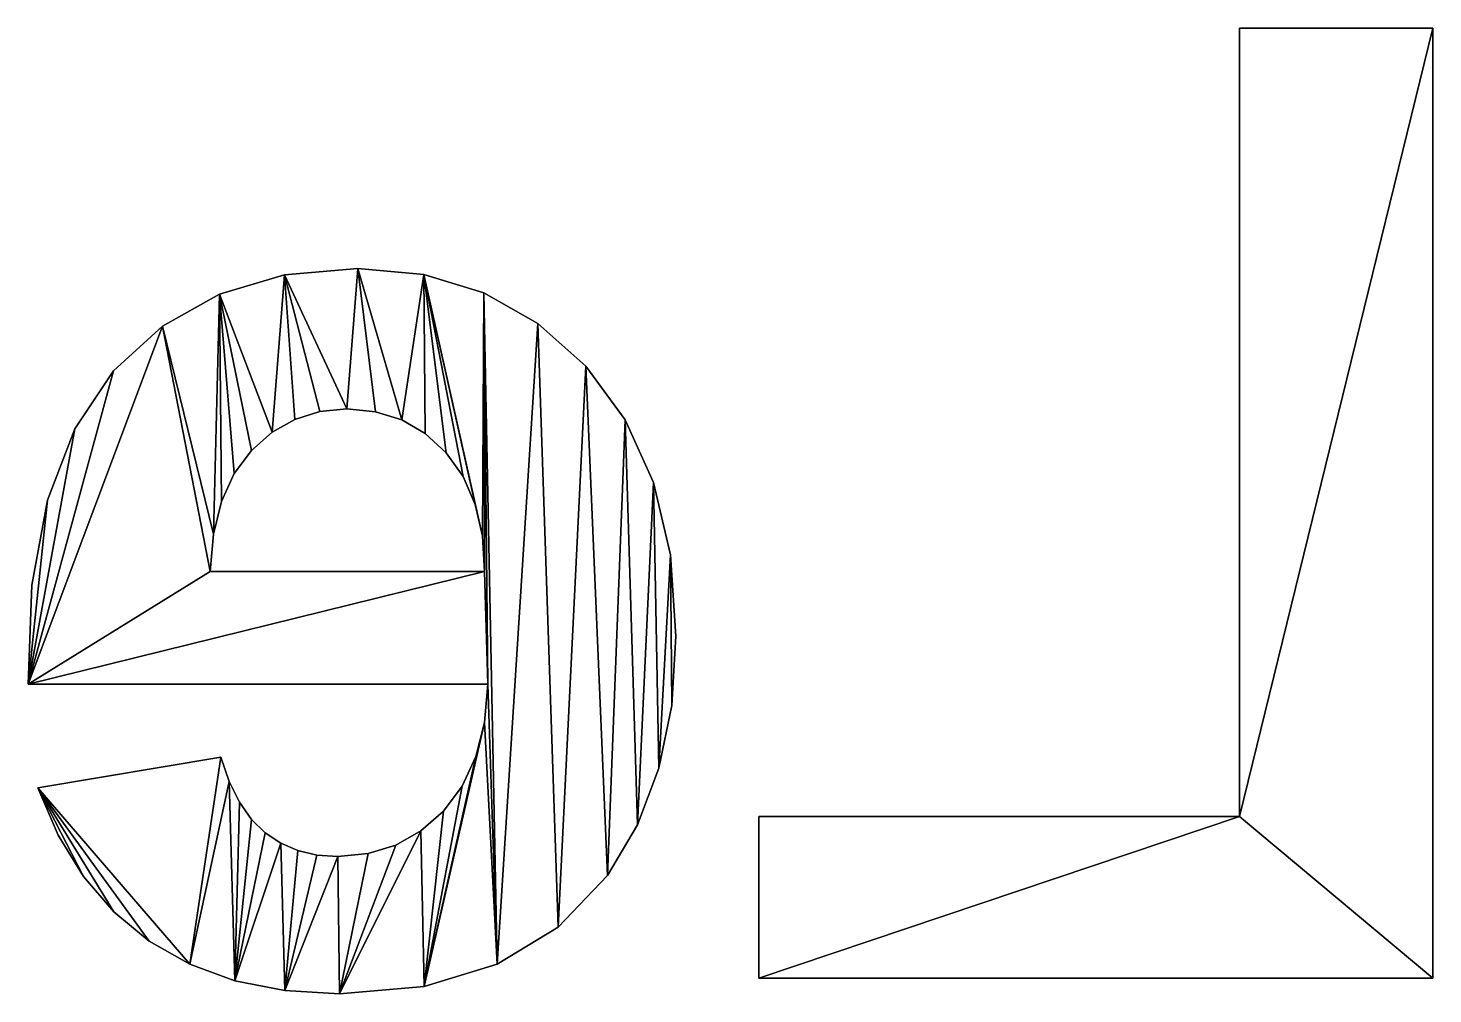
# Model space of a CAD drawing. Header units: metres. Extents: x -39.1 to 29.5, y -5.7 to 6.
# Drawn here: x 16.01 to 29.52, y -3.36 to 5.93 of the extents above; entities that cross this region are included whole.
import ezdxf

# ---------------------------------------------------------------- set-up
doc = ezdxf.new("R2010")
doc.units = ezdxf.units.M

msp = doc.modelspace()

# ---------------------------------------------------------------- linework, layer by layer
at = {"layer": 'layer1', "color": 1}
for points in [[(27.65642, -1.6535, -3.21451), (27.65642, 5.92557, -3.21451), (29.51506, 5.92557, -3.21451)], [(27.65642, -1.6535, -3.21451), (29.51506, 5.92557, -3.21451), (29.51506, -3.20449, -3.21451)], [(29.51506, 5.92557, 1.92945), (27.65642, 5.92557, 1.92945), (27.65642, -1.6535, 1.92945)], [(29.51506, -3.20449, 1.92945), (29.51506, 5.92557, 1.92945), (27.65642, -1.6535, 1.92945)], [(27.65642, 5.92557, -3.21451), (27.65642, -1.6535, -3.21451), (27.65642, -1.6535, 1.92945), (27.65642, 5.92557, 1.92945)], [(29.51506, 5.92557, -3.21451), (27.65642, 5.92557, -3.21451), (27.65642, 5.92557, 1.92945), (29.51506, 5.92557, 1.92945)], [(29.51506, -3.20449, -3.21451), (29.51506, 5.92557, -3.21451), (29.51506, 5.92557, 1.92945), (29.51506, -3.20449, 1.92945)], [(18.47507, 3.55338, -3.21451), (18.35498, 2.04047, -3.21451), (17.84873, 3.36912, -3.21451)], [(17.84873, 3.36912, 1.92945), (18.35498, 2.04047, 1.92945), (18.47507, 3.55338, 1.92945)], [(18.47507, 3.55338, -3.21451), (17.84873, 3.36912, -3.21451), (17.84873, 3.36912, 1.92945), (18.47507, 3.55338, 1.92945)], [(18.47507, 3.55338, -3.21451), (18.57397, 2.16508, -3.21451), (18.35498, 2.04047, -3.21451)], [(18.35498, 2.04047, 1.92945), (18.57397, 2.16508, 1.92945), (18.47507, 3.55338, 1.92945)], [(19.17993, 3.6148, -3.21451), (19.07319, 2.26477, -3.21451), (18.47507, 3.55338, -3.21451)], [(18.47507, 3.55338, 1.92945), (19.07319, 2.26477, 1.92945), (19.17993, 3.6148, 1.92945)], [(19.17993, 3.6148, -3.21451), (18.47507, 3.55338, -3.21451), (18.47507, 3.55338, 1.92945), (19.17993, 3.6148, 1.92945)], [(18.81338, 2.23984, -3.21451), (18.57397, 2.16508, -3.21451), (18.47507, 3.55338, -3.21451)], [(18.47507, 3.55338, -3.21451), (19.07319, 2.26477, -3.21451), (18.81338, 2.23984, -3.21451)], [(18.47507, 3.55338, 1.92945), (18.57397, 2.16508, 1.92945), (18.81338, 2.23984, 1.92945)], [(18.81338, 2.23984, 1.92945), (19.07319, 2.26477, 1.92945), (18.47507, 3.55338, 1.92945)], [(19.17993, 3.6148, -3.21451), (19.34948, 2.23847, -3.21451), (19.07319, 2.26477, -3.21451)], [(19.07319, 2.26477, 1.92945), (19.34948, 2.23847, 1.92945), (19.17993, 3.6148, 1.92945)], [(19.60065, 2.15959, -3.21451), (19.34948, 2.23847, -3.21451), (19.17993, 3.6148, -3.21451)], [(19.81375, 3.55612, -3.21451), (19.60065, 2.15959, -3.21451), (19.17993, 3.6148, -3.21451)], [(19.17993, 3.6148, 1.92945), (19.34948, 2.23847, 1.92945), (19.60065, 2.15959, 1.92945)], [(19.17993, 3.6148, 1.92945), (19.60065, 2.15959, 1.92945), (19.81375, 3.55612, 1.92945)], [(19.81375, 3.55612, -3.21451), (19.17993, 3.6148, -3.21451), (19.17993, 3.6148, 1.92945), (19.81375, 3.55612, 1.92945)], [(19.81375, 3.55612, -3.21451), (19.82669, 2.02811, -3.21451), (19.60065, 2.15959, -3.21451)], [(19.60065, 2.15959, 1.92945), (19.82669, 2.02811, 1.92945), (19.81375, 3.55612, 1.92945)], [(19.81375, 3.55612, -3.21451), (20.39027, 3.38011, -3.21451), (20.3773, 1.04344, -3.21451)], [(19.81375, 3.55612, -3.21451), (20.3773, 1.04344, -3.21451), (20.30862, 1.34799, -3.21451)], [(19.81375, 3.55612, -3.21451), (20.30862, 1.34799, -3.21451), (20.19206, 1.61486, -3.21451)], [(19.81375, 3.55612, -3.21451), (20.19206, 1.61486, -3.21451), (20.02764, 1.84405, -3.21451)], [(19.81375, 3.55612, -3.21451), (20.02764, 1.84405, -3.21451), (19.82669, 2.02811, -3.21451)], [(20.3773, 1.04344, 1.92945), (20.39027, 3.38011, 1.92945), (19.81375, 3.55612, 1.92945)], [(20.30862, 1.34799, 1.92945), (20.3773, 1.04344, 1.92945), (19.81375, 3.55612, 1.92945)], [(20.19206, 1.61486, 1.92945), (20.30862, 1.34799, 1.92945), (19.81375, 3.55612, 1.92945)], [(20.02764, 1.84405, 1.92945), (20.19206, 1.61486, 1.92945), (19.81375, 3.55612, 1.92945)], [(19.82669, 2.02811, 1.92945), (20.02764, 1.84405, 1.92945), (19.81375, 3.55612, 1.92945)], [(20.39027, 3.38011, -3.21451), (19.81375, 3.55612, -3.21451), (19.81375, 3.55612, 1.92945), (20.39027, 3.38011, 1.92945)], [(20.39027, 3.38011, -3.21451), (20.39811, 0.70122, -3.21451), (20.3773, 1.04344, -3.21451)], [(20.3773, 1.04344, 1.92945), (20.39811, 0.70122, 1.92945), (20.39027, 3.38011, 1.92945)], [(20.4295, -0.37881, -3.21451), (20.39811, 0.70122, -3.21451), (20.39027, 3.38011, -3.21451)], [(20.4295, -0.37881, -3.21451), (20.39027, 3.38011, -3.21451), (20.5174, -3.07261, -3.21451)], [(20.5174, -3.07261, -3.21451), (20.39027, 3.38011, -3.21451), (20.90948, 3.08675, -3.21451)], [(20.39027, 3.38011, 1.92945), (20.39811, 0.70122, 1.92945), (20.4295, -0.37881, 1.92945)], [(20.5174, -3.07261, 1.92945), (20.39027, 3.38011, 1.92945), (20.4295, -0.37881, 1.92945)], [(20.90948, 3.08675, 1.92945), (20.39027, 3.38011, 1.92945), (20.5174, -3.07261, 1.92945)], [(20.90948, 3.08675, -3.21451), (20.39027, 3.38011, -3.21451), (20.39027, 3.38011, 1.92945), (20.90948, 3.08675, 1.92945)], [(17.84873, 3.36912, -3.21451), (17.79259, 1.0613, -3.21451), (17.30086, 3.06203, -3.21451)], [(17.30086, 3.06203, 1.92945), (17.79259, 1.0613, 1.92945), (17.84873, 3.36912, 1.92945)], [(17.84873, 3.36912, -3.21451), (17.30086, 3.06203, -3.21451), (17.30086, 3.06203, 1.92945), (17.84873, 3.36912, 1.92945)], [(17.84873, 3.36912, -3.21451), (17.86912, 1.37545, -3.21451), (17.79259, 1.0613, -3.21451)], [(17.79259, 1.0613, 1.92945), (17.86912, 1.37545, 1.92945), (17.84873, 3.36912, 1.92945)], [(17.9904, 1.6437, -3.21451), (17.86912, 1.37545, -3.21451), (17.84873, 3.36912, -3.21451)], [(17.84873, 3.36912, -3.21451), (18.35498, 2.04047, -3.21451), (18.1564, 1.86603, -3.21451)], [(17.84873, 3.36912, -3.21451), (18.1564, 1.86603, -3.21451), (17.9904, 1.6437, -3.21451)], [(17.84873, 3.36912, 1.92945), (17.86912, 1.37545, 1.92945), (17.9904, 1.6437, 1.92945)], [(18.1564, 1.86603, 1.92945), (18.35498, 2.04047, 1.92945), (17.84873, 3.36912, 1.92945)], [(17.9904, 1.6437, 1.92945), (18.1564, 1.86603, 1.92945), (17.84873, 3.36912, 1.92945)], [(17.30086, 3.06203, -3.21451), (17.76084, 0.70122, -3.21451), (16.0089, -0.37881, -3.21451)], [(16.0089, -0.37881, -3.21451), (16.83148, 2.6321, -3.21451), (17.30086, 3.06203, -3.21451)], [(16.0089, -0.37881, 1.92945), (17.76084, 0.70122, 1.92945), (17.30086, 3.06203, 1.92945)], [(17.30086, 3.06203, 1.92945), (16.83148, 2.6321, 1.92945), (16.0089, -0.37881, 1.92945)], [(17.30086, 3.06203, -3.21451), (16.83148, 2.6321, -3.21451), (16.83148, 2.6321, 1.92945), (17.30086, 3.06203, 1.92945)], [(17.30086, 3.06203, -3.21451), (17.79259, 1.0613, -3.21451), (17.76084, 0.70122, -3.21451)], [(17.76084, 0.70122, 1.92945), (17.79259, 1.0613, 1.92945), (17.30086, 3.06203, 1.92945)], [(20.5174, -3.07261, -3.21451), (20.90948, 3.08675, -3.21451), (21.10452, -2.71678, -3.21451)], [(21.10452, -2.71678, 1.92945), (20.90948, 3.08675, 1.92945), (20.5174, -3.07261, 1.92945)], [(21.10452, -2.71678, -3.21451), (20.90948, 3.08675, -3.21451), (21.37139, 2.67605, -3.21451)], [(21.37139, 2.67605, 1.92945), (20.90948, 3.08675, 1.92945), (21.10452, -2.71678, 1.92945)], [(21.37139, 2.67605, -3.21451), (20.90948, 3.08675, -3.21451), (20.90948, 3.08675, 1.92945), (21.37139, 2.67605, 1.92945)], [(16.0089, -0.37881, -3.21451), (16.45747, 2.0754, -3.21451), (16.83148, 2.6321, -3.21451)], [(16.83148, 2.6321, 1.92945), (16.45747, 2.0754, 1.92945), (16.0089, -0.37881, 1.92945)], [(16.83148, 2.6321, -3.21451), (16.45747, 2.0754, -3.21451), (16.45747, 2.0754, 1.92945), (16.83148, 2.6321, 1.92945)], [(21.10452, -2.71678, -3.21451), (21.37139, 2.67605, -3.21451), (21.5786, -2.21863, -3.21451)], [(21.5786, -2.21863, 1.92945), (21.37139, 2.67605, 1.92945), (21.10452, -2.71678, 1.92945)], [(21.5786, -2.21863, -3.21451), (21.37139, 2.67605, -3.21451), (21.7505, 2.16174, -3.21451)], [(21.7505, 2.16174, 1.92945), (21.37139, 2.67605, 1.92945), (21.5786, -2.21863, 1.92945)], [(21.7505, 2.16174, -3.21451), (21.37139, 2.67605, -3.21451), (21.37139, 2.67605, 1.92945), (21.7505, 2.16174, 1.92945)], [(18.35498, 2.04047, -3.21451), (18.57397, 2.16508, -3.21451), (18.57397, 2.16508, 1.92945), (18.35498, 2.04047, 1.92945)], [(18.57397, 2.16508, -3.21451), (18.81338, 2.23984, -3.21451), (18.81338, 2.23984, 1.92945), (18.57397, 2.16508, 1.92945)], [(18.81338, 2.23984, -3.21451), (19.07319, 2.26477, -3.21451), (19.07319, 2.26477, 1.92945), (18.81338, 2.23984, 1.92945)], [(19.07319, 2.26477, -3.21451), (19.34948, 2.23847, -3.21451), (19.34948, 2.23847, 1.92945), (19.07319, 2.26477, 1.92945)], [(19.34948, 2.23847, -3.21451), (19.60065, 2.15959, -3.21451), (19.60065, 2.15959, 1.92945), (19.34948, 2.23847, 1.92945)], [(21.5786, -2.21863, -3.21451), (21.7505, 2.16174, -3.21451), (21.86706, -1.73356, -3.21451)], [(21.86706, -1.73356, 1.92945), (21.7505, 2.16174, 1.92945), (21.5786, -2.21863, 1.92945)], [(21.86706, -1.73356, -3.21451), (21.7505, 2.16174, -3.21451), (22.0213, 1.55756, -3.21451)], [(22.0213, 1.55756, 1.92945), (21.7505, 2.16174, 1.92945), (21.86706, -1.73356, 1.92945)], [(22.0213, 1.55756, -3.21451), (21.7505, 2.16174, -3.21451), (21.7505, 2.16174, 1.92945), (22.0213, 1.55756, 1.92945)], [(16.0089, -0.37881, -3.21451), (16.19571, 1.38802, -3.21451), (16.45747, 2.0754, -3.21451)], [(16.45747, 2.0754, 1.92945), (16.19571, 1.38802, 1.92945), (16.0089, -0.37881, 1.92945)], [(16.45747, 2.0754, -3.21451), (16.19571, 1.38802, -3.21451), (16.19571, 1.38802, 1.92945), (16.45747, 2.0754, 1.92945)], [(18.1564, 1.86603, -3.21451), (18.35498, 2.04047, -3.21451), (18.35498, 2.04047, 1.92945), (18.1564, 1.86603, 1.92945)], [(19.60065, 2.15959, -3.21451), (19.82669, 2.02811, -3.21451), (19.82669, 2.02811, 1.92945), (19.60065, 2.15959, 1.92945)], [(19.82669, 2.02811, -3.21451), (20.02764, 1.84405, -3.21451), (20.02764, 1.84405, 1.92945), (19.82669, 2.02811, 1.92945)], [(17.9904, 1.6437, -3.21451), (18.1564, 1.86603, -3.21451), (18.1564, 1.86603, 1.92945), (17.9904, 1.6437, 1.92945)], [(20.02764, 1.84405, -3.21451), (20.19206, 1.61486, -3.21451), (20.19206, 1.61486, 1.92945), (20.02764, 1.84405, 1.92945)], [(17.86912, 1.37545, -3.21451), (17.9904, 1.6437, -3.21451), (17.9904, 1.6437, 1.92945), (17.86912, 1.37545, 1.92945)], [(20.19206, 1.61486, -3.21451), (20.30862, 1.34799, -3.21451), (20.30862, 1.34799, 1.92945), (20.19206, 1.61486, 1.92945)], [(21.86706, -1.73356, -3.21451), (22.0213, 1.55756, -3.21451), (22.0731, -1.18883, -3.21451)], [(22.0731, -1.18883, 1.92945), (22.0213, 1.55756, 1.92945), (21.86706, -1.73356, 1.92945)], [(22.0731, -1.18883, -3.21451), (22.0213, 1.55756, -3.21451), (22.18377, 0.86351, -3.21451)], [(22.18377, 0.86351, 1.92945), (22.0213, 1.55756, 1.92945), (22.0731, -1.18883, 1.92945)], [(22.18377, 0.86351, -3.21451), (22.0213, 1.55756, -3.21451), (22.0213, 1.55756, 1.92945), (22.18377, 0.86351, 1.92945)], [(16.0089, -0.37881, -3.21451), (16.04618, 0.56995, -3.21451), (16.19571, 1.38802, -3.21451)], [(16.19571, 1.38802, 1.92945), (16.04618, 0.56995, 1.92945), (16.0089, -0.37881, 1.92945)], [(16.19571, 1.38802, -3.21451), (16.04618, 0.56995, -3.21451), (16.04618, 0.56995, 1.92945), (16.19571, 1.38802, 1.92945)], [(17.79259, 1.0613, -3.21451), (17.86912, 1.37545, -3.21451), (17.86912, 1.37545, 1.92945), (17.79259, 1.0613, 1.92945)], [(20.30862, 1.34799, -3.21451), (20.3773, 1.04344, -3.21451), (20.3773, 1.04344, 1.92945), (20.30862, 1.34799, 1.92945)], [(17.76084, 0.70122, -3.21451), (17.79259, 1.0613, -3.21451), (17.79259, 1.0613, 1.92945), (17.76084, 0.70122, 1.92945)], [(20.3773, 1.04344, -3.21451), (20.39811, 0.70122, -3.21451), (20.39811, 0.70122, 1.92945), (20.3773, 1.04344, 1.92945)], [(22.0731, -1.18883, -3.21451), (22.18377, 0.86351, -3.21451), (22.19673, -0.58446, -3.21451)], [(22.19673, -0.58446, 1.92945), (22.18377, 0.86351, 1.92945), (22.0731, -1.18883, 1.92945)], [(22.19673, -0.58446, -3.21451), (22.18377, 0.86351, -3.21451), (22.23791, 0.07958, -3.21451)], [(22.23791, 0.07958, 1.92945), (22.18377, 0.86351, 1.92945), (22.19673, -0.58446, 1.92945)], [(22.23791, 0.07958, -3.21451), (22.18377, 0.86351, -3.21451), (22.18377, 0.86351, 1.92945), (22.23791, 0.07958, 1.92945)], [(16.0089, -0.37881, -3.21451), (17.76084, 0.70122, -3.21451), (20.39811, 0.70122, -3.21451)], [(16.0089, -0.37881, -3.21451), (20.39811, 0.70122, -3.21451), (20.4295, -0.37881, -3.21451)], [(20.39811, 0.70122, 1.92945), (17.76084, 0.70122, 1.92945), (16.0089, -0.37881, 1.92945)], [(20.4295, -0.37881, 1.92945), (20.39811, 0.70122, 1.92945), (16.0089, -0.37881, 1.92945)], [(20.39811, 0.70122, -3.21451), (17.76084, 0.70122, -3.21451), (17.76084, 0.70122, 1.92945), (20.39811, 0.70122, 1.92945)], [(16.04618, 0.56995, -3.21451), (16.0089, -0.37881, -3.21451), (16.0089, -0.37881, 1.92945), (16.04618, 0.56995, 1.92945)], [(22.19673, -0.58446, -3.21451), (22.23791, 0.07958, -3.21451), (22.23791, 0.07958, 1.92945), (22.19673, -0.58446, 1.92945)], [(16.0089, -0.37881, -3.21451), (20.4295, -0.37881, -3.21451), (20.4295, -0.37881, 1.92945), (16.0089, -0.37881, 1.92945)], [(20.5174, -3.07261, -3.21451), (20.39575, -0.74948, -3.21451), (20.4295, -0.37881, -3.21451)], [(20.4295, -0.37881, 1.92945), (20.39575, -0.74948, 1.92945), (20.5174, -3.07261, 1.92945)], [(20.4295, -0.37881, -3.21451), (20.39575, -0.74948, -3.21451), (20.39575, -0.74948, 1.92945), (20.4295, -0.37881, 1.92945)], [(22.0731, -1.18883, -3.21451), (22.19673, -0.58446, -3.21451), (22.19673, -0.58446, 1.92945), (22.0731, -1.18883, 1.92945)], [(19.81727, -3.28611, -3.21451), (20.31333, -1.07659, -3.21451), (20.39575, -0.74948, -3.21451)], [(19.81727, -3.28611, -3.21451), (20.39575, -0.74948, -3.21451), (20.5174, -3.07261, -3.21451)], [(20.39575, -0.74948, 1.92945), (20.31333, -1.07659, 1.92945), (19.81727, -3.28611, 1.92945)], [(20.5174, -3.07261, 1.92945), (20.39575, -0.74948, 1.92945), (19.81727, -3.28611, 1.92945)], [(20.39575, -0.74948, -3.21451), (20.31333, -1.07659, -3.21451), (20.31333, -1.07659, 1.92945), (20.39575, -0.74948, 1.92945)], [(19.81727, -3.28611, -3.21451), (20.18227, -1.36014, -3.21451), (20.31333, -1.07659, -3.21451)], [(20.31333, -1.07659, 1.92945), (20.18227, -1.36014, 1.92945), (19.81727, -3.28611, 1.92945)], [(20.31333, -1.07659, -3.21451), (20.18227, -1.36014, -3.21451), (20.18227, -1.36014, 1.92945), (20.31333, -1.07659, 1.92945)], [(16.1031, -1.37721, -3.21451), (17.86128, -1.08209, -3.21451), (17.56244, -3.07235, -3.21451)], [(17.56244, -3.07235, 1.92945), (17.86128, -1.08209, 1.92945), (16.1031, -1.37721, 1.92945)], [(17.86128, -1.08209, -3.21451), (16.1031, -1.37721, -3.21451), (16.1031, -1.37721, 1.92945), (17.86128, -1.08209, 1.92945)], [(17.94213, -1.31599, -3.21451), (17.56244, -3.07235, -3.21451), (17.86128, -1.08209, -3.21451)], [(17.86128, -1.08209, 1.92945), (17.56244, -3.07235, 1.92945), (17.94213, -1.31599, 1.92945)], [(17.94213, -1.31599, -3.21451), (17.86128, -1.08209, -3.21451), (17.86128, -1.08209, 1.92945), (17.94213, -1.31599, 1.92945)], [(21.86706, -1.73356, -3.21451), (22.0731, -1.18883, -3.21451), (22.0731, -1.18883, 1.92945), (21.86706, -1.73356, 1.92945)], [(17.94213, -1.31599, -3.21451), (17.99707, -3.23064, -3.21451), (17.56244, -3.07235, -3.21451)], [(17.56244, -3.07235, 1.92945), (17.99707, -3.23064, 1.92945), (17.94213, -1.31599, 1.92945)], [(17.94213, -1.31599, -3.21451), (18.04023, -1.51536, -3.21451), (17.99707, -3.23064, -3.21451)], [(17.99707, -3.23064, 1.92945), (18.04023, -1.51536, 1.92945), (17.94213, -1.31599, 1.92945)], [(18.04023, -1.51536, -3.21451), (17.94213, -1.31599, -3.21451), (17.94213, -1.31599, 1.92945), (18.04023, -1.51536, 1.92945)], [(16.1031, -1.37721, -3.21451), (17.56244, -3.07235, -3.21451), (17.1737, -2.85074, -3.21451)], [(16.1031, -1.37721, -3.21451), (17.1737, -2.85074, -3.21451), (16.83247, -2.5687, -3.21451)], [(16.1031, -1.37721, -3.21451), (16.83247, -2.5687, -3.21451), (16.54028, -2.2291, -3.21451)], [(16.1031, -1.37721, -3.21451), (16.54028, -2.2291, -3.21451), (16.29717, -1.83193, -3.21451)], [(17.1737, -2.85074, 1.92945), (17.56244, -3.07235, 1.92945), (16.1031, -1.37721, 1.92945)], [(16.83247, -2.5687, 1.92945), (17.1737, -2.85074, 1.92945), (16.1031, -1.37721, 1.92945)], [(16.54028, -2.2291, 1.92945), (16.83247, -2.5687, 1.92945), (16.1031, -1.37721, 1.92945)], [(16.29717, -1.83193, 1.92945), (16.54028, -2.2291, 1.92945), (16.1031, -1.37721, 1.92945)], [(16.1031, -1.37721, -3.21451), (16.29717, -1.83193, -3.21451), (16.29717, -1.83193, 1.92945), (16.1031, -1.37721, 1.92945)], [(19.81727, -3.28611, -3.21451), (20.00251, -1.60012, -3.21451), (20.18227, -1.36014, -3.21451)], [(20.18227, -1.36014, 1.92945), (20.00251, -1.60012, 1.92945), (19.81727, -3.28611, 1.92945)], [(20.18227, -1.36014, -3.21451), (20.00251, -1.60012, -3.21451), (20.00251, -1.60012, 1.92945), (20.18227, -1.36014, 1.92945)], [(17.99707, -3.23064, -3.21451), (18.04023, -1.51536, -3.21451), (18.15562, -1.68019, -3.21451)], [(18.15562, -1.68019, 1.92945), (18.04023, -1.51536, 1.92945), (17.99707, -3.23064, 1.92945)], [(18.15562, -1.68019, -3.21451), (18.04023, -1.51536, -3.21451), (18.04023, -1.51536, 1.92945), (18.15562, -1.68019, 1.92945)], [(19.81727, -3.28611, -3.21451), (19.78589, -1.79106, -3.21451), (20.00251, -1.60012, -3.21451)], [(20.00251, -1.60012, 1.92945), (19.78589, -1.79106, 1.92945), (19.81727, -3.28611, 1.92945)], [(20.00251, -1.60012, -3.21451), (19.78589, -1.79106, -3.21451), (19.78589, -1.79106, 1.92945), (20.00251, -1.60012, 1.92945)], [(17.99707, -3.23064, -3.21451), (18.15562, -1.68019, -3.21451), (18.28827, -1.81049, -3.21451)], [(18.28827, -1.81049, 1.92945), (18.15562, -1.68019, 1.92945), (17.99707, -3.23064, 1.92945)], [(18.28827, -1.81049, -3.21451), (18.15562, -1.68019, -3.21451), (18.15562, -1.68019, 1.92945), (18.28827, -1.81049, 1.92945)], [(21.5786, -2.21863, -3.21451), (21.86706, -1.73356, -3.21451), (21.86706, -1.73356, 1.92945), (21.5786, -2.21863, 1.92945)], [(27.65642, -1.6535, -3.21451), (29.51506, -3.20449, -3.21451), (23.03489, -3.20449, -3.21451)], [(27.65642, -1.6535, -3.21451), (23.03489, -3.20449, -3.21451), (23.03489, -1.6535, -3.21451)], [(23.03489, -3.20449, 1.92945), (29.51506, -3.20449, 1.92945), (27.65642, -1.6535, 1.92945)], [(23.03489, -1.6535, 1.92945), (23.03489, -3.20449, 1.92945), (27.65642, -1.6535, 1.92945)], [(23.03489, -1.6535, -3.21451), (23.03489, -3.20449, -3.21451), (23.03489, -3.20449, 1.92945), (23.03489, -1.6535, 1.92945)], [(27.65642, -1.6535, -3.21451), (23.03489, -1.6535, -3.21451), (23.03489, -1.6535, 1.92945), (27.65642, -1.6535, 1.92945)], [(16.29717, -1.83193, -3.21451), (16.54028, -2.2291, -3.21451), (16.54028, -2.2291, 1.92945), (16.29717, -1.83193, 1.92945)], [(17.99707, -3.23064, -3.21451), (18.28827, -1.81049, -3.21451), (18.4378, -1.90939, -3.21451)], [(18.4378, -1.90939, 1.92945), (18.28827, -1.81049, 1.92945), (17.99707, -3.23064, 1.92945)], [(18.4378, -1.90939, -3.21451), (18.28827, -1.81049, -3.21451), (18.28827, -1.81049, 1.92945), (18.4378, -1.90939, 1.92945)], [(19.00411, -3.35727, -3.21451), (19.54412, -1.92744, -3.21451), (19.78589, -1.79106, -3.21451)], [(19.00411, -3.35727, -3.21451), (19.78589, -1.79106, -3.21451), (19.81727, -3.28611, -3.21451)], [(19.78589, -1.79106, 1.92945), (19.54412, -1.92744, 1.92945), (19.00411, -3.35727, 1.92945)], [(19.81727, -3.28611, 1.92945), (19.78589, -1.79106, 1.92945), (19.00411, -3.35727, 1.92945)], [(19.78589, -1.79106, -3.21451), (19.54412, -1.92744, -3.21451), (19.54412, -1.92744, 1.92945), (19.78589, -1.79106, 1.92945)], [(17.99707, -3.23064, -3.21451), (18.4378, -1.90939, -3.21451), (18.47764, -3.32562, -3.21451)], [(18.47764, -3.32562, 1.92945), (18.4378, -1.90939, 1.92945), (17.99707, -3.23064, 1.92945)], [(18.47764, -3.32562, -3.21451), (18.4378, -1.90939, -3.21451), (18.60381, -1.98003, -3.21451)], [(18.60381, -1.98003, 1.92945), (18.4378, -1.90939, 1.92945), (18.47764, -3.32562, 1.92945)], [(18.60381, -1.98003, -3.21451), (18.4378, -1.90939, -3.21451), (18.4378, -1.90939, 1.92945), (18.60381, -1.98003, 1.92945)], [(18.47764, -3.32562, -3.21451), (18.60381, -1.98003, -3.21451), (18.78629, -2.02241, -3.21451)], [(18.78629, -2.02241, 1.92945), (18.60381, -1.98003, 1.92945), (18.47764, -3.32562, 1.92945)], [(18.47764, -3.32562, -3.21451), (18.78629, -2.02241, -3.21451), (18.98526, -2.03654, -3.21451)], [(18.98526, -2.03654, 1.92945), (18.78629, -2.02241, 1.92945), (18.47764, -3.32562, 1.92945)], [(18.78629, -2.02241, -3.21451), (18.60381, -1.98003, -3.21451), (18.60381, -1.98003, 1.92945), (18.78629, -2.02241, 1.92945)], [(18.98526, -2.03654, -3.21451), (18.78629, -2.02241, -3.21451), (18.78629, -2.02241, 1.92945), (18.98526, -2.03654, 1.92945)], [(19.00411, -3.35727, -3.21451), (18.98526, -2.03654, -3.21451), (19.27726, -2.00926, -3.21451)], [(19.27726, -2.00926, 1.92945), (18.98526, -2.03654, 1.92945), (19.00411, -3.35727, 1.92945)], [(19.27726, -2.00926, -3.21451), (18.98526, -2.03654, -3.21451), (18.98526, -2.03654, 1.92945), (19.27726, -2.00926, 1.92945)], [(19.00411, -3.35727, -3.21451), (19.27726, -2.00926, -3.21451), (19.54412, -1.92744, -3.21451)], [(19.54412, -1.92744, 1.92945), (19.27726, -2.00926, 1.92945), (19.00411, -3.35727, 1.92945)], [(19.54412, -1.92744, -3.21451), (19.27726, -2.00926, -3.21451), (19.27726, -2.00926, 1.92945), (19.54412, -1.92744, 1.92945)], [(18.47764, -3.32562, -3.21451), (18.98526, -2.03654, -3.21451), (19.00411, -3.35727, -3.21451)], [(19.00411, -3.35727, 1.92945), (18.98526, -2.03654, 1.92945), (18.47764, -3.32562, 1.92945)], [(16.54028, -2.2291, -3.21451), (16.83247, -2.5687, -3.21451), (16.83247, -2.5687, 1.92945), (16.54028, -2.2291, 1.92945)], [(21.10452, -2.71678, -3.21451), (21.5786, -2.21863, -3.21451), (21.5786, -2.21863, 1.92945), (21.10452, -2.71678, 1.92945)], [(16.83247, -2.5687, -3.21451), (17.1737, -2.85074, -3.21451), (17.1737, -2.85074, 1.92945), (16.83247, -2.5687, 1.92945)], [(20.5174, -3.07261, -3.21451), (21.10452, -2.71678, -3.21451), (21.10452, -2.71678, 1.92945), (20.5174, -3.07261, 1.92945)], [(17.1737, -2.85074, -3.21451), (17.56244, -3.07235, -3.21451), (17.56244, -3.07235, 1.92945), (17.1737, -2.85074, 1.92945)], [(17.56244, -3.07235, -3.21451), (17.99707, -3.23064, -3.21451), (17.99707, -3.23064, 1.92945), (17.56244, -3.07235, 1.92945)], [(19.81727, -3.28611, -3.21451), (20.5174, -3.07261, -3.21451), (20.5174, -3.07261, 1.92945), (19.81727, -3.28611, 1.92945)], [(17.99707, -3.23064, -3.21451), (18.47764, -3.32562, -3.21451), (18.47764, -3.32562, 1.92945), (17.99707, -3.23064, 1.92945)], [(23.03489, -3.20449, -3.21451), (29.51506, -3.20449, -3.21451), (29.51506, -3.20449, 1.92945), (23.03489, -3.20449, 1.92945)], [(18.47764, -3.32562, -3.21451), (19.00411, -3.35727, -3.21451), (19.00411, -3.35727, 1.92945), (18.47764, -3.32562, 1.92945)], [(19.00411, -3.35727, -3.21451), (19.81727, -3.28611, -3.21451), (19.81727, -3.28611, 1.92945), (19.00411, -3.35727, 1.92945)]]:
    msp.add_3dface(points, dxfattribs=at)

doc.saveas('drawing.dxf')
